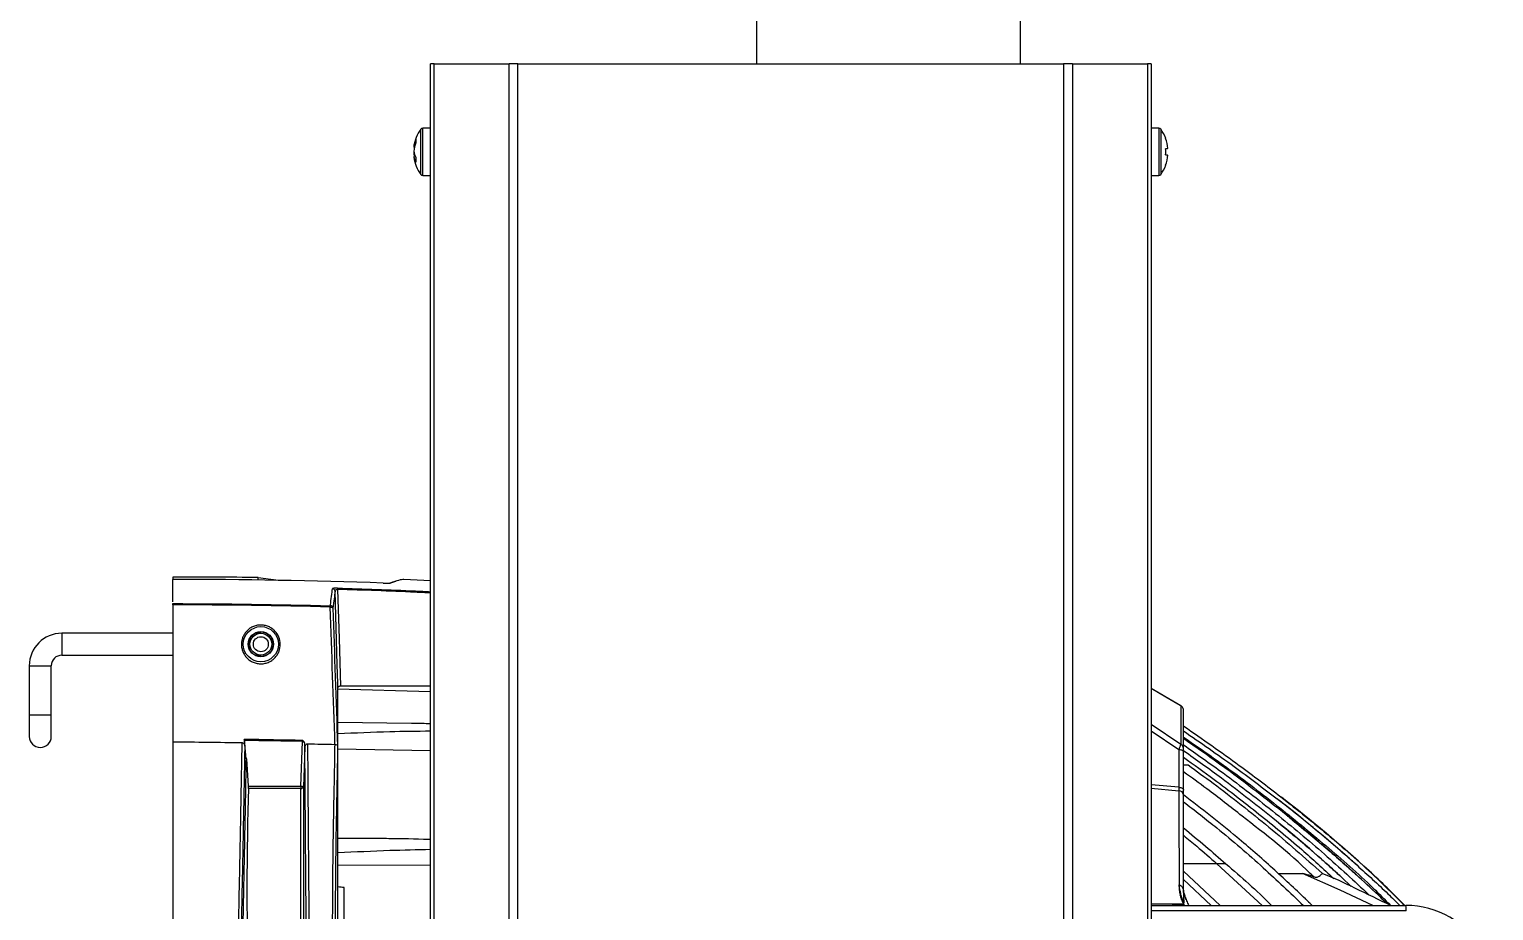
# Model space of a CAD drawing. Extents: x 9.3 to 87.2, y 1.1 to 68.8.
# Drawn here: x 56.2 to 64.53, y 29.45 to 34.47 of the extents above; entities that cross this region are included whole.
import ezdxf

# ---------------------------------------------------------------- set-up
doc = ezdxf.new("R2010")
doc.units = 0
doc.header["$MEASUREMENT"] = 0
doc.layers.add('OBJECT', color=7, linetype='CONTINUOUS')

msp = doc.modelspace()

# ---------------------------------------------------------------- linework, layer by layer
at = {"layer": 'OBJECT'}
for p, q in [((60.3406, 35.0288), (60.3406, 34.2708)), ((61.8406, 35.0288), (61.8406, 34.2708)), ((58.4856, 27.4958), (58.4856, 34.2708)), ((58.5061, 34.2708), (58.4856, 34.2708)), ((58.5061, 34.2708), (58.9336, 34.2708)), ((58.5061, 27.4958), (58.5061, 34.2708)), ((58.9336, 27.4958), (58.9336, 34.2708)), ((58.9831, 34.2708), (58.9336, 34.2708)), ((58.9831, 34.2708), (62.0882, 34.2708)), ((58.9831, 27.4958), (58.9831, 34.2708)), ((62.0882, 34.2708), (62.0882, 27.4958)), ((62.1377, 34.2708), (62.0882, 34.2708)), ((62.1377, 34.2708), (62.1377, 27.4958)), ((62.1377, 34.2708), (62.5651, 34.2708)), ((62.5651, 34.2708), (62.5651, 27.4958)), ((62.5856, 34.2708), (62.5651, 34.2708)), ((62.5856, 34.2708), (62.5856, 27.4958)), ((58.4301, 33.8742), (58.4301, 33.8995)), ((58.4301, 33.642), (58.4301, 33.8742)), ((58.4856, 33.9058), (58.4423, 33.9058)), ((58.4423, 33.8792), (58.4423, 33.9058)), ((58.4423, 33.6358), (58.4423, 33.8792)), ((62.629, 33.9058), (62.5856, 33.9058)), ((62.629, 33.9058), (62.629, 33.7708)), ((62.6412, 33.8995), (62.6412, 33.7708)), ((58.394, 33.7959), (58.3902, 33.7964)), ((58.3908, 33.7708), (58.3902, 33.767)), ((58.3902, 33.767), (58.3916, 33.767)), ((58.3991, 33.7463), (58.3902, 33.7451)), ((62.629, 33.7708), (62.629, 33.6358)), ((62.6412, 33.7708), (62.6412, 33.642)), ((58.4423, 33.6358), (58.4856, 33.6358)), ((62.5856, 33.6358), (62.629, 33.6358)), ((57.0206, 31.352), (57.0206, 31.3382)), ((57.0206, 31.21), (57.0206, 31.3382)), ((57.5052, 31.3344), (57.5052, 31.3488)), ((58.2545, 31.3173), (58.2877, 31.3282)), ((58.3333, 31.3383), (58.3327, 31.3383)), ((58.4856, 31.3302), (58.3333, 31.3383)), ((57.0206, 31.1935), (57.0206, 30.4152)), ((57.0206, 31.0323), (56.3881, 31.0323)), ((56.3881, 31.0323), (56.3881, 30.9073)), ((57.4634, 30.9948), (57.4553, 30.9948)), ((57.5206, 31.0323), (57.4891, 31.0323)), ((57.586, 30.9948), (57.5779, 30.9948)), ((57.4634, 30.9448), (57.4553, 30.9448)), ((57.586, 30.9448), (57.5779, 30.9448)), ((56.2031, 30.8473), (56.2031, 30.5673)), ((56.2031, 30.8473), (56.3281, 30.8473)), ((56.3281, 30.5673), (56.3281, 30.8473)), ((56.3881, 30.9073), (57.0206, 30.9073)), ((57.4891, 30.9073), (57.5206, 30.9073)), ((57.9564, 30.7159), (58.4856, 30.7002)), ((57.9564, 30.7159), (57.9564, 30.5298)), ((58.4856, 30.7304), (57.9737, 30.7304)), ((62.7556, 30.6193), (62.5856, 30.7174)), ((62.7556, 30.6192), (62.7556, 30.3993)), ((62.7706, 30.5933), (62.7706, 30.5932)), ((62.7706, 30.3741), (62.7706, 30.5932)), ((56.2031, 30.5673), (56.2031, 30.4448)), ((56.2031, 30.5673), (56.3281, 30.5673)), ((56.3281, 30.4448), (56.3281, 30.5673)), ((58.3773, 30.5189), (57.9592, 30.5241)), ((62.7556, 30.3993), (62.5856, 30.5127)), ((57.4362, 30.3184), (57.4272, 30.422)), ((57.7483, 30.1616), (57.7571, 30.4164)), ((62.5856, 30.4764), (62.7433, 30.3714)), ((57.7711, 30.3791), (57.7714, 30.3957)), ((57.9426, 30.3999), (57.9426, 30.3999)), ((57.9564, 30.3746), (58.4856, 30.366)), ((62.7706, 30.1404), (62.7706, 30.356)), ((57.441, 30.3183), (57.4362, 30.3184)), ((57.4502, 30.1616), (57.441, 30.3183)), ((57.4502, 30.1616), (57.7483, 30.1616)), ((57.7483, 30.1616), (57.7483, 30.1492)), ((62.7433, 30.1558), (62.5856, 30.1705)), ((57.7483, 30.1492), (57.4505, 30.1492)), ((57.7483, 28.8629), (57.7483, 30.1492)), ((57.7633, 30.161), (57.7633, 28.8697)), ((62.5856, 30.1509), (62.7438, 30.1364)), ((63.3095, 30.0848), (63.3036, 30.0894)), ((63.3061, 30.0874), (63.3095, 30.0847)), ((58.1481, 29.8646), (57.9592, 29.8647)), ((57.9564, 29.7141), (58.4856, 29.7134)), ((62.9602, 29.7205), (62.7706, 29.7205)), ((62.9782, 29.4838), (62.7706, 29.6785)), ((62.9602, 29.7205), (63.2184, 29.4838)), ((63.0104, 29.7205), (63.0104, 29.7205)), ((63.3085, 29.6659), (63.4478, 29.6659)), ((57.9949, 29.0989), (57.9949, 29.5855)), ((62.9281, 29.4838), (62.7706, 29.6314)), ((63.7243, 29.5924), (63.6695, 29.644)), ((62.7706, 29.5595), (62.7706, 29.5585)), ((63.4645, 29.5205), (63.5025, 29.4838)), ((62.5856, 29.4924), (62.7707, 29.4924)), ((62.5856, 29.4838), (64.0349, 29.4838)), ((64.0365, 29.4538), (62.5856, 29.4538))]:
    msp.add_line(p, q, dxfattribs=at)
at = {"layer": 'OBJECT', "flags": 128}
for points in [[(62.6811, 33.7891), (62.6804, 33.789), (62.6794, 33.7889), (62.6782, 33.7888), (62.6767, 33.7887), (62.675, 33.7885), (62.673, 33.7883), (62.6708, 33.7881), (62.6683, 33.7879)], [(62.6683, 33.7536), (62.6708, 33.7534), (62.673, 33.7532), (62.675, 33.753), (62.6767, 33.7528), (62.6782, 33.7527), (62.6794, 33.7526), (62.6804, 33.7525), (62.6811, 33.7524)], [(62.6689, 33.694), (62.6689, 33.6941), (62.6688, 33.6942), (62.6686, 33.6943), (62.6683, 33.6945)], [(57.9592, 30.7226), (57.9584, 30.7485), (57.9552, 30.8524), (57.9425, 31.2709)], [(57.957, 31.2815), (57.9654, 31.0021), (57.9737, 30.7304)], [(57.9157, 31.1814), (57.9185, 31.1813), (57.9212, 31.1809), (57.9237, 31.1803), (57.9259, 31.1795), (57.9277, 31.1785), (57.9291, 31.1773), (57.93, 31.1759), (57.9305, 31.1745)], [(62.7556, 30.6192), (62.7383, 30.6292), (62.669, 30.6692), (62.5856, 30.7174)], [(57.7571, 30.4164), (57.7582, 30.4164), (57.7593, 30.4163), (57.7604, 30.4163), (57.7615, 30.4163), (57.7626, 30.4162), (57.7636, 30.4162), (57.7646, 30.4162), (57.7655, 30.4161)], [(57.7714, 30.3957), (57.7711, 30.3859), (57.7669, 30.266), (57.7633, 30.161)], [(62.7433, 30.3714), (62.7433, 30.3199), (62.7433, 30.1558)], [(62.7433, 30.3714), (62.7488, 30.3708), (62.7539, 30.3698), (62.7587, 30.3683), (62.7628, 30.3664), (62.7661, 30.3641), (62.7686, 30.3616), (62.7701, 30.3588), (62.7706, 30.356)], [(57.7483, 30.1616), (57.7511, 30.1615), (57.7539, 30.1614), (57.7565, 30.1613), (57.7587, 30.1612), (57.7606, 30.1611), (57.762, 30.1611), (57.7629, 30.1611), (57.7633, 30.161)], [(62.7433, 30.1558), (62.7487, 30.1553), (62.7539, 30.1543), (62.7587, 30.1528), (62.7628, 30.1509), (62.7661, 30.1486), (62.7686, 30.146), (62.7701, 30.1433), (62.7706, 30.1404)], [(63.3095, 30.0847), (63.3095, 30.0847), (63.3095, 30.0848), (63.3095, 30.0848), (63.3095, 30.0848), (63.3095, 30.0848), (63.3095, 30.0848), (63.3095, 30.0848), (63.3095, 30.0848)], [(63.3241, 30.1019), (63.3246, 30.1015), (63.3251, 30.1011), (63.3256, 30.1007), (63.3262, 30.1004), (63.3267, 30.1), (63.3272, 30.0996), (63.3277, 30.0992), (63.3282, 30.0988)], [(63.8471, 29.4838), (63.6615, 29.5709), (63.4478, 29.6659), (63.4478, 29.6659), (63.4478, 29.6659)], [(62.7706, 29.4932), (62.7707, 29.4925), (62.7707, 29.4924)]]:
    msp.add_lwpolyline(points, dxfattribs=at)
at = {"layer": 'OBJECT'}
for radius in [0.1, 0.0717, 0.07, 0.0625, 0.0425]:
    msp.add_circle((57.5206, 30.9698), radius, dxfattribs=at)
for centre, radius, start, end in [((58.5319, 33.7816), 0.1425, 154.81244, 174.01713), ((58.6094, 33.7708), 0.2208, 144.3318, 172.00778), ((58.4983, 33.832), 0.0959, 173.89368, 186.10632), ((58.4423, 33.8908), 0.015, 90, 144.3318), ((62.629, 33.8908), 0.015, 35.6682, 90), ((62.4618, 33.7708), 0.2208, 20.33115, 35.6682), ((62.8718, 33.5998), 0.3202, 129.32057, 129.44647), ((62.4602, 33.7708), 0.2217, 4.74456, 20.12144), ((58.5447, 33.7582), 0.1554, 155.81581, 173.93605), ((58.4854, 33.7888), 0.0963, 188.48262, 211.08358), ((58.5394, 33.7824), 0.1501, 185.9075, 194.19803), ((58.4723, 33.7572), 0.083, 188.37284, 213.3297), ((62.3991, 33.7708), 0.2698, 356.36087, 3.63913), ((62.4602, 33.7707), 0.2217, 339.87856, 355.25544), ((58.6094, 33.7708), 0.2208, 187.99222, 215.6682), ((58.5765, 33.7253), 0.1741, 175.46942, 184.53058), ((62.4618, 33.7708), 0.2208, 324.3318, 339.66885), ((58.4423, 33.6508), 0.015, 215.6682, 270), ((62.629, 33.6508), 0.015, 270, 324.3318), ((58.3329, 31.3283), 0.01, 87.82516, 90.83637), ((57.9275, 31.2702), 0.015, 2.76031, 88.61145), ((58.0833, 31.2783), 0.1264, 175.18444, 178.53538), ((58.2566, 31.3081), 0.00963, 87.09829, 102.65916), ((59.8348, 31.1303), 1.9197, 178.26834, 178.47704), ((57.9156, 31.1734), 0.015, 4.29552, 88.69332), ((56.3881, 30.8473), 0.185, 90, 180), ((56.3881, 30.8473), 0.06, 90, 180), ((56.2656, 30.4448), 0.0625, 180, 0), ((62.7417, 30.3739), 0.0289, 0.34565, 61.19396), ((57.7494, 30.1632), 0.014, 265.37206, 351.30079), ((62.7434, 30.1091), 0.0273, 4.77913, 89.22354), ((58.0687, 23.3344), 8.546, 48.26895, 52.17528), ((58.0407, 23.2922), 8.619, 47.83524, 52.1589), ((58.1757, 23.5318), 8.285, 47.5515, 51.31824), ((58.3257, 23.8202), 7.904, 47.46061, 51.0136), ((59.5207, 25.0535), 6.3206, 44.50119, 47.06207), ((63.892, 29.4612), 0.1447, 357.03784, 8.95439), ((64.0349, 28.9838), 0.5, 330, 90)]:
    msp.add_arc(centre, radius, start, end, dxfattribs=at)
for centre, major_axis, ratio, start_param, end_param in [((57.4492, 30.1616), (-0.0009, 0.015), 0.064825, 3.738652, 4.70858), ((57.7634, 27.1138), (-0.2162, 3.68), 0.064825, 0.597059, 1.071677), ((37.4838, 28.4655), (51.2919, -3.3959), 0.052401, 1.162872, 1.163631)]:
    msp.add_ellipse(centre, major_axis=major_axis, ratio=ratio, start_param=start_param, end_param=end_param, dxfattribs=at)
for points, knots in [([(57.5052, 31.3488), (57.425, 31.3499), (57.3448, 31.3507), (57.2596, 31.3513), (57.2545, 31.3513), (57.2443, 31.3514), (57.229, 31.3515), (57.1934, 31.3517), (57.1223, 31.352), (57.0613, 31.352), (57.0206, 31.352)], [0, 0, 0, 0, 0.5, 0.5, 0.53125, 0.53125, 0.5625, 0.625, 0.75, 1, 1, 1, 1]), ([(58.3333, 31.3383), (58.3263, 31.3382), (58.3164, 31.3364), (58.2909, 31.3295), (58.2754, 31.3244), (58.257, 31.3177)], [0, 0, 0, 0, 0.5, 0.5, 1, 1, 1, 1]), ([(57.9574, 31.2889), (57.953, 31.289), (57.9488, 31.289), (57.9412, 31.2887), (57.938, 31.2884), (57.933, 31.2876), (57.9311, 31.2872), (57.9286, 31.2862), (57.928, 31.2857), (57.9279, 31.2851)], [0, 0, 0, 0, 0.25, 0.25, 0.5, 0.5, 0.75, 0.75, 1, 1, 1, 1]), ([(57.9425, 31.2709), (57.9425, 31.2733), (57.9433, 31.2757), (57.9464, 31.2788), (57.9478, 31.2798), (57.9516, 31.2813), (57.9543, 31.2817), (57.957, 31.2815)], [0, 0, 0, 0, 0.5, 0.5, 0.75, 0.75, 1, 1, 1, 1]), ([(58.4856, 31.261), (58.457, 31.2625), (58.2809, 31.2717), (58.1046, 31.277), (57.957, 31.2815)], [0, 0, 0, 0, 0.162791, 1, 1, 1, 1]), ([(57.9574, 31.2889), (58.105, 31.2844), (58.2812, 31.2791), (58.4572, 31.2699), (58.4856, 31.2684)], [0, 0, 0, 0, 0.8382175, 1, 1, 1, 1]), ([(58.2169, 31.3176), (58.2248, 31.3173), (58.2327, 31.3171), (58.2438, 31.3171), (58.2473, 31.3171), (58.2536, 31.3173), (58.2563, 31.3174), (58.257, 31.3177)], [0, 0, 0, 0, 0.5, 0.5, 0.75, 0.75, 1, 1, 1, 1]), ([(57.6311, 30.9698), (57.6312, 30.9562), (57.6289, 30.9431), (57.6219, 30.9239), (57.6189, 30.9177), (57.6117, 30.9058), (57.6076, 30.9002), (57.5981, 30.8896), (57.5927, 30.8846), (57.581, 30.8758), (57.5746, 30.872), (57.5608, 30.8654), (57.5535, 30.8629), (57.5385, 30.8594), (57.5306, 30.8583), (57.515, 30.858), (57.5072, 30.8587), (57.4918, 30.8617), (57.4844, 30.864), (57.4703, 30.87), (57.4636, 30.8737), (57.4514, 30.8822), (57.4459, 30.887), (57.4358, 30.8975), (57.4315, 30.9031), (57.4239, 30.9148), (57.4207, 30.9211), (57.4156, 30.9338), (57.4137, 30.9403), (57.411, 30.9536), (57.4103, 30.9604), (57.4101, 30.9737), (57.4106, 30.9804), (57.4129, 30.9937), (57.4146, 31.0004), (57.4193, 31.0131), (57.4223, 31.0193), (57.4294, 31.0312), (57.4336, 31.037), (57.4431, 31.0476), (57.4484, 31.0525), (57.4601, 31.0613), (57.4666, 31.0652), (57.4803, 31.0717), (57.4874, 31.0742), (57.5026, 31.0778), (57.5105, 31.0789), (57.5261, 31.0792), (57.534, 31.0785), (57.5494, 31.0755), (57.5568, 31.0733), (57.571, 31.0672), (57.5776, 31.0635), (57.5898, 31.055), (57.5955, 31.0501), (57.6104, 31.0345), (57.6181, 31.0223), (57.6283, 30.9969), (57.6309, 30.9833), (57.6311, 30.9698)], [0, 0, 0, 0, 0.0625, 0.0625, 0.09375, 0.09375, 0.125, 0.125, 0.15625, 0.15625, 0.1875, 0.1875, 0.21875, 0.21875, 0.25, 0.25, 0.28125, 0.28125, 0.3125, 0.3125, 0.34375, 0.34375, 0.375, 0.375, 0.40625, 0.40625, 0.4375, 0.4375, 0.46875, 0.46875, 0.5, 0.5, 0.53125, 0.53125, 0.5625, 0.5625, 0.59375, 0.59375, 0.625, 0.625, 0.65625, 0.65625, 0.6875, 0.6875, 0.71875, 0.71875, 0.75, 0.75, 0.78125, 0.78125, 0.8125, 0.8125, 0.84375, 0.84375, 0.875, 0.875, 0.9375, 0.9375, 1, 1, 1, 1]), ([(57.9737, 30.7304), (57.9712, 30.7304), (57.9688, 30.7301), (57.9649, 30.729), (57.9635, 30.7283), (57.9601, 30.726), (57.9592, 30.7243), (57.9592, 30.7226)], [0, 0, 0, 0, 0.25, 0.25, 0.5, 0.5, 1, 1, 1, 1]), ([(57.9592, 29.1373), (57.9592, 29.3183), (57.9592, 29.4888), (57.9592, 29.809), (57.9592, 29.9565), (57.9592, 30.2262), (57.9592, 30.3466), (57.9592, 30.5585), (57.9592, 30.6485), (57.9592, 30.7226)], [0, 0, 0, 0, 0.25, 0.25, 0.5, 0.5, 0.75, 0.75, 1, 1, 1, 1]), ([(62.7706, 30.5932), (62.7706, 30.5959), (62.7703, 30.5985), (62.769, 30.6035), (62.7679, 30.606), (62.764, 30.6127), (62.7602, 30.6166), (62.7556, 30.6192)], [0, 0, 0, 0, 0.25, 0.25, 0.5, 0.5, 1, 1, 1, 1]), ([(62.7706, 30.5933), (62.7706, 30.5968), (62.7705, 30.6004), (62.7688, 30.6035), (62.7687, 30.6037)], [0, 0, 0, 0, 0.945333, 1, 1, 1, 1]), ([(58.4856, 30.5171), (58.4818, 30.5172), (58.4456, 30.5181), (58.4095, 30.5183), (58.3773, 30.5184)], [0, 0, 0, 0, 0.107711, 1, 1, 1, 1]), ([(62.7724, 30.5033), (62.8781, 30.43), (63.065, 30.3004), (63.2456, 30.162), (63.3241, 30.1019)], [0, 0, 0, 0, 0.565398, 1, 1, 1, 1]), ([(57.0206, 30.4152), (57.0206, 30.3222), (57.0206, 30.219), (57.0206, 30.0486), (57.0206, 29.9894), (57.0206, 29.8663), (57.0206, 29.8024), (57.0206, 29.703), (57.0206, 29.6693), (57.0206, 29.6009), (57.0206, 29.5662), (57.0206, 29.4607), (57.0206, 29.3883), (57.0206, 29.1655), (57.0206, 29.0091), (57.0206, 28.8448)], [0, 0, 0, 0, 0.25, 0.25, 0.375, 0.375, 0.5, 0.5, 0.5625, 0.5625, 0.625, 0.625, 0.75, 0.75, 1, 1, 1, 1]), ([(57.4266, 30.4298), (57.4267, 30.4286), (57.4267, 30.4274), (57.4268, 30.4262), (57.4271, 30.4207), (57.4274, 30.4152), (57.4277, 30.4096), (57.4281, 30.4023), (57.4285, 30.3949), (57.4289, 30.3875)], [-0.000105601, -0.000105601, -0.000105601, -0.000105601, 0, 0, 0, 0.000491028, 0.000491028, 0.000491028, 0.001145693, 0.001145693, 0.001145693, 0.001145693]), ([(57.7714, 30.3957), (57.7715, 30.3993), (57.7711, 30.4028), (57.7694, 30.4098), (57.7679, 30.4132), (57.7655, 30.4161)], [0, 0, 0, 0, 0.5, 0.5, 1, 1, 1, 1]), ([(57.9592, 30.4615), (58.0576, 30.466), (58.233, 30.474), (58.4086, 30.4758), (58.4856, 30.4766)], [0, 0, 0, 0, 0.560818, 1, 1, 1, 1]), ([(62.7706, 30.4763), (62.8671, 30.4097), (63.0479, 30.2851), (63.2223, 30.1516), (63.3036, 30.0894)], [0, 0, 0, 0, 0.533753, 1, 1, 1, 1]), ([(62.7706, 30.4412), (62.8468, 30.3885), (63.0267, 30.2639), (63.297, 30.0586), (63.5804, 29.8248), (63.7978, 29.636), (63.9152, 29.5168), (63.9477, 29.4838)], [0, 0, 0, 0, 0.1829289, 0.4321514, 0.6696977, 0.9085239, 1, 1, 1, 1]), ([(63.3537, 29.9993), (63.2411, 30.0877), (63.0505, 30.2372), (62.8519, 30.3759), (62.7706, 30.4326)], [0, 0, 0, 0, 0.590953, 1, 1, 1, 1]), ([(57.3837, 28.8449), (57.387, 29.0085), (57.3902, 29.1646), (57.3947, 29.3878), (57.3962, 29.4602), (57.399, 29.6005), (57.4004, 29.6685), (57.403, 29.8001), (57.4042, 29.8639), (57.4066, 29.9864), (57.4077, 30.0452), (57.4098, 30.158), (57.4108, 30.2119), (57.4122, 30.2891), (57.4127, 30.3142), (57.4133, 30.3508), (57.4135, 30.3628), (57.4139, 30.3866), (57.4141, 30.3983), (57.4143, 30.4098)], [0, 0, 0, 0, 0.25, 0.25, 0.375, 0.375, 0.5, 0.5, 0.625, 0.625, 0.75, 0.75, 0.875, 0.875, 0.9375, 0.9375, 0.96875, 0.96875, 1, 1, 1, 1]), ([(57.4289, 30.3875), (57.4281, 30.3417), (57.4273, 30.2933), (57.4254, 30.1914), (57.4244, 30.1381), (57.4223, 30.0267), (57.4212, 29.9686), (57.4188, 29.8478), (57.4176, 29.7849), (57.415, 29.6552), (57.4136, 29.5882), (57.4108, 29.4501), (57.4094, 29.3789), (57.4049, 29.1594), (57.4017, 29.0059), (57.3984, 28.8452)], [0, 0, 0, 0, 0.125, 0.125, 0.25, 0.25, 0.375, 0.375, 0.5, 0.5, 0.625, 0.625, 0.75, 0.75, 1, 1, 1, 1]), ([(57.4143, 30.4098), (57.4171, 30.4098), (57.4195, 30.4085), (57.4232, 30.4051), (57.4246, 30.4031), (57.4277, 30.3967), (57.4286, 30.3921), (57.4289, 30.3875)], [0, 0, 0, 0, 0.25, 0.25, 0.5, 0.5, 1, 1, 1, 1]), ([(57.7711, 30.3791), (57.7712, 30.384), (57.7721, 30.389), (57.7753, 30.3959), (57.7767, 30.3981), (57.7806, 30.4018), (57.7833, 30.4032), (57.7863, 30.4031)], [0, 0, 0, 0, 0.5, 0.5, 0.75, 0.75, 1, 1, 1, 1]), ([(57.7828, 28.8605), (57.7821, 28.9396), (57.7815, 29.017), (57.7803, 29.1684), (57.7797, 29.2424), (57.778, 29.4582), (57.777, 29.5941), (57.7757, 29.754), (57.7755, 29.7854), (57.775, 29.8472), (57.7748, 29.8775), (57.7741, 29.9666), (57.7732, 30.0808), (57.7724, 30.1858), (57.7717, 30.2861), (57.7714, 30.3339), (57.7711, 30.3791)], [0, 0, 0, 0, 0.125, 0.125, 0.25, 0.25, 0.5, 0.5, 0.5625, 0.5625, 0.625, 0.625, 0.75, 0.875, 0.875, 1, 1, 1, 1]), ([(57.7863, 30.4031), (57.7866, 30.3573), (57.7869, 30.3087), (57.7877, 30.2064), (57.7884, 30.0993), (57.7893, 29.9824), (57.7901, 29.8911), (57.7903, 29.8601), (57.7908, 29.7968), (57.791, 29.7645), (57.7923, 29.6006), (57.7935, 29.461), (57.7953, 29.2392), (57.7959, 29.163), (57.7972, 29.0073), (57.7978, 28.9276), (57.7985, 28.8462)], [0, 0, 0, 0, 0.125, 0.125, 0.25, 0.375, 0.375, 0.4375, 0.4375, 0.5, 0.5, 0.75, 0.75, 0.875, 0.875, 1, 1, 1, 1]), ([(57.9303, 28.8465), (57.9299, 28.9278), (57.9295, 29.0074), (57.929, 29.1626), (57.9289, 29.2383), (57.929, 29.3858), (57.9292, 29.4577), (57.9299, 29.5972), (57.9305, 29.6647), (57.932, 29.7953), (57.9329, 29.8584), (57.9349, 29.9801), (57.936, 30.0385), (57.9382, 30.1503), (57.9393, 30.2038), (57.9412, 30.3057), (57.942, 30.3541), (57.9426, 30.3999)], [0, 0, 0, 0, 0.125, 0.125, 0.25, 0.25, 0.375, 0.375, 0.5, 0.5, 0.625, 0.625, 0.75, 0.75, 0.875, 0.875, 1, 1, 1, 1]), ([(57.9426, 30.3999), (57.9465, 30.3998), (57.9501, 30.3987), (57.9554, 30.3948), (57.9571, 30.3921), (57.9573, 30.3894)], [0, 0, 0, 0, 0.5, 0.5, 1, 1, 1, 1]), ([(57.9573, 30.3894), (57.9567, 30.3443), (57.9559, 30.2967), (57.954, 30.1962), (57.9529, 30.1436), (57.9507, 30.0334), (57.9496, 29.9758), (57.9475, 29.8559), (57.9466, 29.7937), (57.9451, 29.665), (57.9445, 29.5985), (57.9437, 29.461), (57.9435, 29.3901), (57.9433, 29.2448), (57.9434, 29.1702), (57.9438, 29.0173), (57.9442, 28.9388), (57.9446, 28.8588)], [0, 0, 0, 0, 0.125, 0.125, 0.25, 0.25, 0.375, 0.375, 0.5, 0.5, 0.625, 0.625, 0.75, 0.75, 0.875, 0.875, 1, 1, 1, 1]), ([(62.7556, 30.3993), (62.7549, 30.3986), (62.7541, 30.3974), (62.7523, 30.3942), (62.7513, 30.3922), (62.7481, 30.3849), (62.7458, 30.3787), (62.7433, 30.3714)], [0, 0, 0, 0, 0.25, 0.25, 0.5, 0.5, 1, 1, 1, 1]), ([(62.7706, 30.3969), (62.8457, 30.3441), (63.0238, 30.2191), (63.2911, 30.012), (63.5691, 29.782), (63.7412, 29.6221), (63.8249, 29.5443)], [0, 0, 0, 0, 0.20285, 0.480783, 0.747357, 1, 1, 1, 1]), ([(62.7706, 30.356), (62.7706, 30.3603), (62.7706, 30.3641), (62.7706, 30.3704), (62.7706, 30.3728), (62.7706, 30.3741)], [0, 0, 0, 0, 0.5, 0.5, 1, 1, 1, 1]), ([(63.2984, 29.964), (63.1951, 30.046), (63.0224, 30.1832), (62.8428, 30.3113), (62.7706, 30.3628)], [0, 0, 0, 0, 0.598067, 1, 1, 1, 1]), ([(57.4362, 30.3184), (57.4355, 30.2741), (57.4347, 30.2274), (57.4329, 30.1295), (57.4319, 30.0782), (57.4289, 29.9179), (57.4266, 29.8021), (57.4215, 29.5546), (57.4188, 29.4229), (57.4129, 29.145), (57.4098, 28.999), (57.4065, 28.8468)], [0, 0, 0, 0, 0.125, 0.125, 0.25, 0.25, 0.5, 0.5, 0.75, 0.75, 1, 1, 1, 1]), ([(62.7706, 30.3265), (62.8286, 30.285), (62.974, 30.1808), (63.1983, 30.0059), (63.4264, 29.8187), (63.5649, 29.6923), (63.6256, 29.637)], [0, 0, 0, 0, 0.194664, 0.488223, 0.775964, 1, 1, 1, 1]), ([(62.7706, 30.2843), (62.7726, 30.2843), (62.7797, 30.2842), (62.7882, 30.284), (62.7947, 30.2839), (62.7954, 30.2839), (62.7958, 30.2839)], [0, 0, 0, 0, 0.149467, 0.535754, 0.783389, 1, 1, 1, 1]), ([(62.7958, 30.2839), (62.8437, 30.2489), (63, 30.1347), (63.2583, 29.932), (63.4603, 29.7547), (63.5614, 29.6659)], [0, 0, 0, 0, 0.180796, 0.589987, 1, 1, 1, 1]), ([(63.4904, 29.6659), (63.4904, 29.6659), (63.3711, 29.7852), (63.1689, 29.9396), (62.9275, 30.1301), (62.8148, 30.2115), (62.7706, 30.2433)], [0, 0, 0, 0, 0.000003, 0.548311, 0.823253, 1, 1, 1, 1]), ([(62.7438, 30.1364), (62.7439, 30.0599), (62.7441, 29.9769), (62.7443, 29.8429), (62.7444, 29.7966), (62.7446, 29.7008), (62.7447, 29.6514), (62.7448, 29.6007)], [0, 0, 0, 0, 0.5, 0.5, 0.75, 0.75, 1, 1, 1, 1]), ([(63.4645, 29.5205), (63.4027, 29.5788), (63.2755, 29.699), (63.0457, 29.8985), (62.8725, 30.0331), (62.7705, 30.1125)], [0, 0, 0, 0, 0.279149, 0.575115, 1, 1, 1, 1]), ([(62.7706, 29.5575), (62.7706, 29.6101), (62.7706, 29.6612), (62.7706, 29.7604), (62.7706, 29.8084), (62.7706, 29.947), (62.7706, 30.0326), (62.7706, 30.1113)], [0, 0, 0, 0, 0.25, 0.25, 0.5, 0.5, 1, 1, 1, 1]), ([(63.3095, 30.0847), (63.3088, 30.0853), (63.3077, 30.0861), (63.3063, 30.0872), (63.3054, 30.088), (63.3047, 30.0884), (63.3043, 30.0888), (63.304, 30.089), (63.3038, 30.0891), (63.3037, 30.0893), (63.3036, 30.0893), (63.3036, 30.0894), (63.3036, 30.0894), (63.3036, 30.0894)], [0, 0, 0, 0, 0.326157, 0.544986, 0.6921, 0.79124, 0.858306, 0.903951, 0.935333, 0.96621, 0.979398, 0.992715, 1, 1, 1, 1]), ([(63.7572, 29.712), (63.7572, 29.712), (63.7572, 29.712), (63.7572, 29.7121), (63.7571, 29.7121), (63.757, 29.7122), (63.7568, 29.7124), (63.7564, 29.7127), (63.7539, 29.7149), (63.7474, 29.7207), (63.7243, 29.7411), (63.6358, 29.8188), (63.5055, 29.9287), (63.3784, 30.0307), (63.321, 30.0757), (63.3095, 30.0847)], [0, 0, 0, 0, 0.000024, 0.000069, 0.000183, 0.00041, 0.000862, 0.001765, 0.00357, 0.018004, 0.046863, 0.162292, 0.623568, 0.924627, 1, 1, 1, 1]), ([(63.3241, 30.1019), (63.4182, 30.0268), (63.6062, 29.8767), (63.8407, 29.6704), (63.976, 29.5345), (64.0264, 29.4838)], [0, 0, 0, 0, 0.385681, 0.770882, 1, 1, 1, 1]), ([(62.7706, 30.0733), (62.8342, 30.0241), (62.9892, 29.9039), (63.2173, 29.7079), (63.3764, 29.5559), (63.4519, 29.4838)], [0, 0, 0, 0, 0.267456, 0.65262, 1, 1, 1, 1]), ([(63.7674, 29.6452), (63.7674, 29.6452), (63.7674, 29.6452), (63.7674, 29.6452), (63.7673, 29.6453), (63.7663, 29.6462), (63.7632, 29.6491), (63.7523, 29.659), (63.7259, 29.6828), (63.637, 29.7624), (63.5217, 29.8619), (63.4127, 29.9517), (63.3684, 29.9876), (63.3573, 29.9965), (63.3545, 29.9987), (63.3539, 29.9992), (63.3538, 29.9993), (63.3537, 29.9993), (63.3537, 29.9993), (63.3537, 29.9993)], [0, 0, 0, 0, 0.000048, 0.000146, 0.000383, 0.000852, 0.00835, 0.023312, 0.083155, 0.202832, 0.681059, 0.920233, 0.980043, 0.995013, 0.998781, 0.999562, 0.999787, 0.999908, 1, 1, 1, 1]), ([(63.3537, 29.9993), (63.3537, 29.9993), (63.3537, 29.9993), (63.3538, 29.9993), (63.3539, 29.9992), (63.3546, 29.9986), (63.3575, 29.9963), (63.3691, 29.9869), (63.4156, 29.9493), (63.5255, 29.8587), (63.6409, 29.759), (63.7285, 29.6805), (63.7542, 29.6572), (63.7644, 29.648), (63.7667, 29.6459), (63.7671, 29.6455), (63.7673, 29.6454), (63.7673, 29.6453), (63.7674, 29.6452), (63.7674, 29.6452), (63.7674, 29.6452), (63.7674, 29.6452), (63.7674, 29.6452)], [0, 0, 0, 0, 0.000094, 0.000218, 0.000448, 0.001446, 0.005385, 0.021069, 0.083741, 0.334366, 0.804886, 0.922632, 0.98151, 0.996237, 0.998077, 0.998998, 0.999316, 0.999635, 0.999784, 0.999905, 0.999967, 1, 1, 1, 1]), ([(62.7706, 29.9244), (62.8126, 29.8899), (62.8936, 29.8233), (62.9724, 29.754), (63.0104, 29.7205)], [0, 0, 0, 0, 0.517367, 1, 1, 1, 1]), ([(63.6695, 29.644), (63.6695, 29.644), (63.6695, 29.644), (63.6695, 29.644), (63.6694, 29.6441), (63.6689, 29.6445), (63.6669, 29.6464), (63.6588, 29.6538), (63.6264, 29.6833), (63.5455, 29.7559), (63.4443, 29.8433), (63.3544, 29.9182), (63.3148, 29.9506), (63.3006, 29.9621), (63.2992, 29.9632), (63.2986, 29.9638), (63.2984, 29.9639), (63.2984, 29.9639), (63.2984, 29.964), (63.2984, 29.964), (63.2984, 29.964), (63.2984, 29.964)], [0, 0, 0, 0, 0.000078, 0.000179, 0.000367, 0.001181, 0.004395, 0.017191, 0.068322, 0.272792, 0.681705, 0.886151, 0.988387, 0.994777, 0.997973, 0.999578, 0.999779, 0.999878, 0.999957, 0.999999, 1, 1, 1, 1]), ([(63.2984, 29.964), (63.2984, 29.964), (63.2984, 29.9639), (63.2984, 29.9639), (63.2985, 29.9638), (63.299, 29.9635), (63.3009, 29.9619), (63.3087, 29.9556), (63.3398, 29.9302), (63.4166, 29.8667), (63.5034, 29.7924), (63.5828, 29.7223), (63.6244, 29.685), (63.6513, 29.6606), (63.6626, 29.6503), (63.6662, 29.647), (63.668, 29.6454), (63.6689, 29.6446), (63.6693, 29.6442), (63.6695, 29.6441), (63.6695, 29.644), (63.6695, 29.644), (63.6695, 29.644), (63.6695, 29.644), (63.6695, 29.644)], [0, 0, 0, 0, 0.0000717, 0.0001667, 0.0003414, 0.0010873, 0.0040325, 0.0157608, 0.0626216, 0.2500161, 0.6247783, 0.7613489, 0.8979214, 0.9662095, 0.9832819, 0.9918184, 0.9960873, 0.9982219, 0.9992914, 0.9996504, 0.9998298, 0.9999013, 0.9999712, 1, 1, 1, 1]), ([(58.4856, 29.8585), (58.4818, 29.8586), (58.4027, 29.8611), (58.2901, 29.8638), (58.1816, 29.8638), (58.1481, 29.8638)], [0, 0, 0, 0, 0.034586, 0.702582, 1, 1, 1, 1]), ([(62.7706, 29.8826), (62.7956, 29.8621), (62.8597, 29.8092), (62.9221, 29.7542), (62.9602, 29.7205)], [0, 0, 0, 0, 0.388563, 1, 1, 1, 1]), ([(57.9592, 29.7845), (58.0576, 29.7893), (58.233, 29.7978), (58.4086, 29.8014), (58.4856, 29.803)], [0, 0, 0, 0, 0.560818, 1, 1, 1, 1]), ([(63.0104, 29.7205), (63.0096, 29.7205), (63.0078, 29.7204), (62.9943, 29.7204), (62.9774, 29.7204), (62.9658, 29.7205), (62.9602, 29.7205)], [0, 0, 0, 0, 0.270415, 0.561725, 0.788827, 1, 1, 1, 1]), ([(63.0104, 29.7205), (63.0104, 29.7205), (63.0104, 29.7205), (63.0104, 29.7205), (63.0104, 29.7205)], [0, 0, 0, 0, 0.558241, 1, 1, 1, 1]), ([(63.0104, 29.7205), (63.0104, 29.7205), (63.0105, 29.7205), (63.0106, 29.7204), (63.0106, 29.7204)], [0, 0, 0, 0, 0.559885, 1, 1, 1, 1]), ([(63.0106, 29.7204), (63.0986, 29.6452), (63.1878, 29.569), (63.2696, 29.485), (63.2707, 29.4838)], [0, 0, 0, 0, 0.985643, 1, 1, 1, 1]), ([(63.4478, 29.6659), (63.4561, 29.6641), (63.4778, 29.6595), (63.4985, 29.6519), (63.5112, 29.6473)], [0, 0, 0, 0, 0.387466, 1, 1, 1, 1]), ([(63.5112, 29.6473), (63.5044, 29.6536), (63.4976, 29.6599), (63.4904, 29.6659), (63.4904, 29.6659)], [0, 0, 0, 0, 0.999918, 1, 1, 1, 1]), ([(63.5112, 29.6473), (63.5123, 29.6469), (63.5169, 29.6454), (63.5248, 29.6438), (63.5346, 29.6456), (63.5441, 29.6513), (63.5524, 29.6589), (63.5589, 29.6652), (63.5605, 29.6657), (63.5614, 29.6659)], [0, 0, 0, 0, 0.040977, 0.172111, 0.285128, 0.396953, 0.598358, 0.799165, 1, 1, 1, 1]), ([(63.5614, 29.6659), (63.5614, 29.6659), (63.5614, 29.6659), (63.5614, 29.6659), (63.5614, 29.6659)], [0, 0, 0, 0, 0.969894, 1, 1, 1, 1]), ([(63.5614, 29.6659), (63.5614, 29.6659), (63.6239, 29.6425), (63.7524, 29.5792), (63.8811, 29.517), (63.9498, 29.4838)], [0, 0, 0, 0, 0.000006, 0.466197, 1, 1, 1, 1]), ([(63.7572, 29.712), (63.8166, 29.6587), (63.8994, 29.5844), (63.9782, 29.5059), (64.0005, 29.4838)], [0, 0, 0, 0, 0.717617, 1, 1, 1, 1]), ([(62.7706, 29.4932), (62.768, 29.5023), (62.7651, 29.5113), (62.7601, 29.5294), (62.7579, 29.5384), (62.7534, 29.5563), (62.7512, 29.5653), (62.7474, 29.5831), (62.7459, 29.5919), (62.7448, 29.6007)], [0, 0, 0, 0, 0.25, 0.25, 0.5, 0.5, 0.75, 0.75, 1, 1, 1, 1]), ([(62.7448, 29.6007), (62.7493, 29.5998), (62.7533, 29.5975), (62.7567, 29.5944), (62.7567, 29.5944), (62.7567, 29.5944)], [0, 0, 0, 0, 0.25, 0.25, 0.2507531, 0.2507531, 0.2507531, 0.2507531]), ([(62.7626, 29.5872), (62.7634, 29.5861), (62.7641, 29.5849), (62.766, 29.581), (62.7671, 29.5783), (62.768, 29.5755)], [0.4233158, 0.4233158, 0.4233158, 0.4233158, 0.5, 0.5, 0.6620483, 0.6620483, 0.6620483, 0.6620483]), ([(63.925, 29.4958), (63.9142, 29.5067), (63.8632, 29.558), (63.8097, 29.6068), (63.7674, 29.6452)], [0, 0, 0, 0, 0.211557, 1, 1, 1, 1]), ([(62.7497, 29.5469), (62.7515, 29.5379), (62.7538, 29.5287), (62.7602, 29.5106), (62.7643, 29.5017), (62.7706, 29.4932)], [0, 0, 0, 0, 0.5, 0.5, 1, 1, 1, 1]), ([(62.768, 29.5755), (62.7685, 29.574), (62.7689, 29.5725), (62.77, 29.5672), (62.7705, 29.5633), (62.7706, 29.5594)], [0.6620483, 0.6620483, 0.6620483, 0.6620483, 0.75, 0.75, 0.9646688, 0.9646688, 0.9646688, 0.9646688]), ([(62.7706, 29.5585), (62.7706, 29.5541), (62.7706, 29.5495), (62.7707, 29.54), (62.7707, 29.5351), (62.7706, 29.5298)], [0, 0, 0, 0, 0.5, 0.5, 1, 1, 1, 1]), ([(62.7706, 29.5585), (62.7716, 29.5562), (62.7733, 29.552), (62.7755, 29.546), (62.7771, 29.5408), (62.7781, 29.5376), (62.7785, 29.5361)], [0, 0, 0, 0, 0.3105889, 0.5789244, 0.8078542, 1, 1, 1, 1]), ([(62.7706, 29.5298), (62.7707, 29.5245), (62.7709, 29.5188), (62.7711, 29.5066), (62.7711, 29.5002), (62.7706, 29.4932)], [0, 0, 0, 0, 0.5, 0.5, 1, 1, 1, 1]), ([(62.7706, 29.4932), (62.7706, 29.494), (62.7706, 29.4957), (62.7706, 29.4982), (62.7706, 29.5007), (62.7706, 29.5031), (62.7706, 29.5055), (62.7706, 29.5079), (62.7706, 29.5103), (62.7706, 29.5126), (62.7706, 29.5149), (62.7706, 29.5171), (62.7706, 29.5193), (62.7706, 29.5215), (62.7706, 29.5236), (62.7706, 29.5257), (62.7706, 29.5278), (62.7706, 29.5292), (62.7706, 29.5298), (62.7706, 29.5298)], [0, 0, 0, 0, 0.03125, 0.0625, 0.09375, 0.125, 0.15625, 0.1875, 0.21875, 0.25, 0.28125, 0.3125, 0.34375, 0.375, 0.40625, 0.4375, 0.46875, 0.5, 0.5001362, 0.5001362, 0.5001362, 0.5001362]), ([(62.7785, 29.5361), (62.7809, 29.5276), (62.7838, 29.519), (62.7911, 29.5016), (62.7955, 29.4927), (62.8008, 29.4838)], [0, 0, 0, 0, 0.5, 0.5, 1, 1, 1, 1]), ([(62.7852, 29.5158), (62.7832, 29.5212), (62.7806, 29.5279), (62.779, 29.5347), (62.7786, 29.5361)], [0, 0, 0, 0, 0.79573, 1, 1, 1, 1]), ([(63.5015, 29.4838), (63.4989, 29.4864), (63.493, 29.4922), (63.485, 29.5002), (63.4781, 29.507), (63.4734, 29.5116), (63.4703, 29.5147), (63.4683, 29.5167), (63.4669, 29.5181), (63.4659, 29.5191), (63.4652, 29.5198), (63.4648, 29.5202), (63.4645, 29.5204), (63.4645, 29.5205), (63.4645, 29.5205), (63.4645, 29.5205)], [0, 0, 0, 0, 0.206646, 0.464676, 0.638065, 0.754761, 0.833483, 0.886765, 0.923019, 0.947882, 0.970079, 0.9838, 0.991155, 0.99724, 1, 1, 1, 1]), ([(62.7706, 29.4918), (62.7703, 29.4907), (62.7692, 29.49), (62.7669, 29.4889), (62.7657, 29.4885), (62.7619, 29.4874), (62.7592, 29.4868), (62.751, 29.4856), (62.7453, 29.4851), (62.7284, 29.484), (62.7168, 29.4838), (62.7052, 29.4838)], [0, 0, 0, 0, 0.0625, 0.0625, 0.125, 0.125, 0.25, 0.25, 0.5, 0.5, 1, 1, 1, 1])]:
    msp.add_open_spline(points, degree=3, knots=knots, dxfattribs=at)
for points in [[(58.2169, 31.3176), (57.8183, 31.3314), (57.4195, 31.3383), (57.0206, 31.3382)], [(57.5052, 31.3488), (57.5437, 31.3447), (57.5822, 31.3398), (57.6206, 31.3339)], [(57.9159, 31.1884), (57.9213, 31.2277), (57.9252, 31.26), (57.9279, 31.2851)], [(57.9425, 31.2709), (57.9398, 31.2459), (57.9359, 31.2137), (57.9305, 31.1745)], [(57.0206, 31.2005), (57.3191, 31.2003), (57.6176, 31.1963), (57.9159, 31.1884)], [(57.0206, 31.1935), (57.0206, 31.1971), (57.0206, 31.1996), (57.0206, 31.2005)], [(57.9157, 31.1814), (57.6174, 31.1893), (57.319, 31.1933), (57.0206, 31.1935)], [(57.9424, 30.3999), (57.9332, 30.6604), (57.9244, 30.9209), (57.9157, 31.1814)], [(57.9305, 31.1745), (57.9392, 30.9128), (57.948, 30.6511), (57.9573, 30.3894)], [(57.0206, 30.4152), (57.1519, 30.4137), (57.2831, 30.4119), (57.4143, 30.4098)], [(57.4272, 30.422), (57.4269, 30.4248), (57.4267, 30.4274), (57.4266, 30.4298)], [(57.4266, 30.4298), (57.5369, 30.4284), (57.6472, 30.4265), (57.7574, 30.4241)], [(57.7571, 30.4164), (57.6472, 30.4188), (57.5372, 30.4207), (57.4272, 30.422)], [(57.7571, 30.4164), (57.7573, 30.4191), (57.7574, 30.4218), (57.7574, 30.4241)], [(57.7574, 30.4241), (57.7602, 30.4216), (57.7631, 30.419), (57.7655, 30.4161)], [(57.7863, 30.4031), (57.8383, 30.4021), (57.8904, 30.401), (57.9424, 30.3999)], [(57.9426, 30.3999), (57.9426, 30.3999), (57.9425, 30.3999), (57.9424, 30.3999)], [(62.7433, 30.1558), (62.7435, 30.148), (62.7437, 30.1413), (62.7438, 30.1364)], [(62.7706, 30.1113), (62.7706, 30.1188), (62.7706, 30.1287), (62.7706, 30.1404)], [(62.7448, 29.6007), (62.7448, 29.5832), (62.7461, 29.5653), (62.7496, 29.5472)], [(62.7567, 29.5944), (62.759, 29.5923), (62.761, 29.5899), (62.7626, 29.5872)], [(62.7707, 29.4924), (62.7707, 29.4922), (62.7707, 29.492), (62.7706, 29.4918)], [(62.7767, 29.4838), (62.7746, 29.4864), (62.7726, 29.4891), (62.7706, 29.4918)]]:
    msp.add_open_spline(points, degree=3, dxfattribs=at)

doc.saveas('drawing.dxf')
